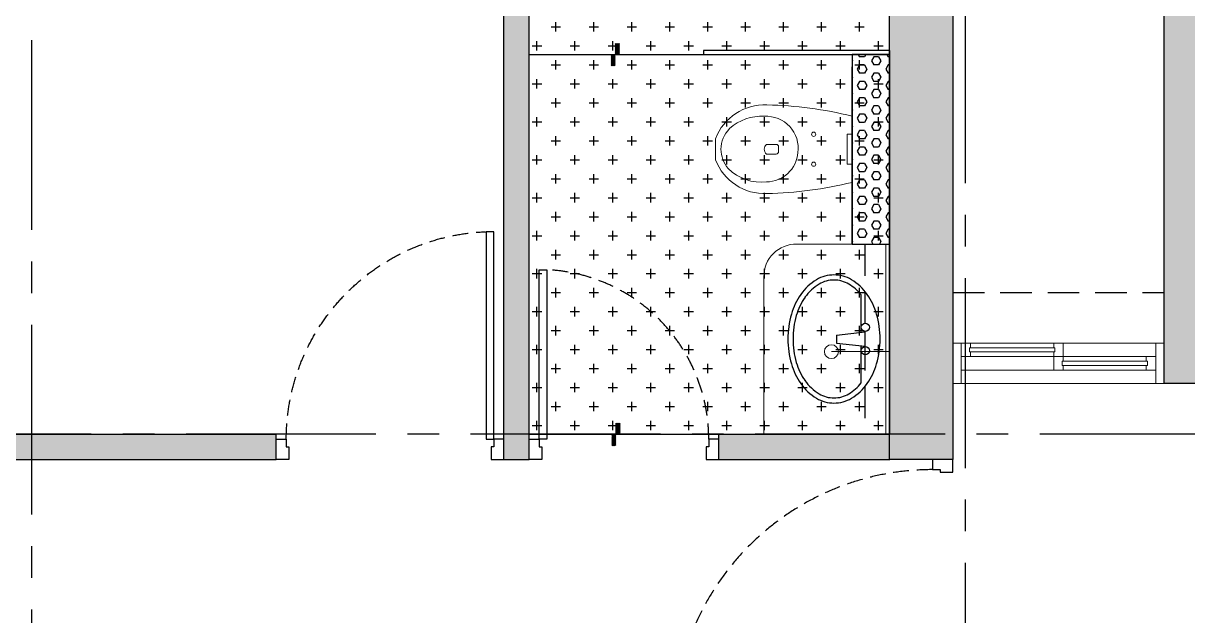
# Model space of a CAD drawing. Header units: millimetres. Extents: x 1066295 to 1300022, y -5734212 to -5454663.
# Drawn here: x 1193788 to 1198391, y -5717165 to -5714824 of the extents above; entities that cross this region are included whole.
import ezdxf

# ---------------------------------------------------------------- set-up
doc = ezdxf.new("R2010")
doc.units = ezdxf.units.MM
doc.header["$LTSCALE"] = 1000
doc.header["$MEASUREMENT"] = 0
for name, pattern in [('AUDIT_D_120904163729-0', [0]), ('T9_KEY PLAN(TYPICAL FLOOR)$0$3BHK-A$0$$1$HIDDEN', [0.375, 0.25, -0.125]), ('T9_KEY PLAN(TYPICAL FLOOR)$0$3BHK-A$0$( Hidden )', [0.375, 0.25, -0.125]), ('T9_KEY PLAN(TYPICAL FLOOR)$0$3BHK-A$0$AUDIT_D_120904163729-0', [0]), ('T9_KEY PLAN(TYPICAL FLOOR)$0$T8 - TYPICAL FLOOR CORE$0$T10-TYPICAL FLOOR CORE$0$( Hidden )', [0.375, 0.25, -0.125]), ('T9_KEY PLAN(TYPICAL FLOOR)$0$T8_REFUGE COLUMNS$0$CENTER2', [1.125, 0.75, -0.125, 0.125, -0.125])]:
    doc.linetypes.add(name, pattern=pattern)
doc.layers.get('0').update_dxf_attribs({"linetype": 'AUDIT_D_120904163729-0'})
for name, color, linetype in [('T9_KEY PLAN(TYPICAL FLOOR)$0$3BHK-A$0$$0$A-DOOR-FULL', 2, 'Continuous'), ('T9_KEY PLAN(TYPICAL FLOOR)$0$3BHK-A$0$$1$ELEV.', 5, 'Continuous'), ('T9_KEY PLAN(TYPICAL FLOOR)$0$3BHK-A$0$$1$LEDGE WALL', 5, 'Continuous'), ('T9_KEY PLAN(TYPICAL FLOOR)$0$3BHK-A$0$A-HATCH -160', 251, 'T9_KEY PLAN(TYPICAL FLOOR)$0$3BHK-A$0$AUDIT_D_120904163729-0'), ('T9_KEY PLAN(TYPICAL FLOOR)$0$3BHK-A$0$A-SANITARY', 2, 'Continuous'), ('T9_KEY PLAN(TYPICAL FLOOR)$0$3BHK-A$0$a-tile drop', 3, 'Continuous'), ('T9_KEY PLAN(TYPICAL FLOOR)$0$3BHK-A$0$A-TOI SUNK 50MM', 8, 'Continuous'), ('T9_KEY PLAN(TYPICAL FLOOR)$0$3BHK-A$0$APT PLANS-typ$0$TILEDROP', 3, 'Continuous'), ('T9_KEY PLAN(TYPICAL FLOOR)$0$3BHK-A$0$LEDGE WALL', 5, 'Continuous'), ('T9_KEY PLAN(TYPICAL FLOOR)$0$T8 - TYPICAL FLOOR CORE$0$T10-TYPICAL FLOOR CORE$0$a-beam 2', 50, 'Continuous'), ('T9_KEY PLAN(TYPICAL FLOOR)$0$T8_REFUGE COLUMNS$0$A-CENTERLINE', 193, 'T9_KEY PLAN(TYPICAL FLOOR)$0$T8_REFUGE COLUMNS$0$CENTER2'), ('T9_KEY PLAN(TYPICAL FLOOR)$0$T8_REFUGE COLUMNS$0$A-RCC COLS', 3, 'Continuous'), ('T9_KEY PLAN(TYPICAL FLOOR)$0$T8_TYPICAL COLUMNS$0$A-RCC COLS', 3, 'Continuous')]:
    doc.layers.add(name, color=color, linetype=linetype)
for name, color, linetype, lineweight in [('T9_KEY PLAN(TYPICAL FLOOR)$0$3BHK-A$0$$1$a-TOI-fixtures', 251, 'Continuous', 0), ('T9_KEY PLAN(TYPICAL FLOOR)$0$3BHK-A$0$$1$A-WALL- 160', 6, 'Continuous', 30), ('T9_KEY PLAN(TYPICAL FLOOR)$0$3BHK-A$0$a-TOI-fixtures', 251, 'Continuous', 0), ('T9_KEY PLAN(TYPICAL FLOOR)$0$T8 - TYPICAL FLOOR CORE$0$T10-TYPICAL FLOOR CORE$0$Window', 4, 'Continuous', 20), ('T9_KEY PLAN(TYPICAL FLOOR)$0$T8(T9 IS SIMILAR)$0$D&W', 8, 'Continuous', 25)]:
    doc.layers.add(name, color=color, linetype=linetype, lineweight=lineweight)
doc.layers.add('T9_KEY PLAN(TYPICAL FLOOR)$0$T8_REFUGE COLUMNS$0$COL-HATCH', color=7, linetype='Continuous', lineweight=25, true_color=0xa3a3a3)

# ---------------------------------------------------------------- blocks, each defined once
blk = doc.blocks.new('T9_KEY PLAN(TYPICAL FLOOR)$0$T8_REFUGE COLUMNS')
at = {"layer": 'T9_KEY PLAN(TYPICAL FLOOR)$0$T8_REFUGE COLUMNS$0$COL-HATCH', "linetype": 'ByBlock'}
h = blk.add_hatch(color=256, dxfattribs=at)
h.dxf.hatch_style = 1
h.paths.add_polyline_path([(1215902.1, -5706299.9), (1216152.1, -5706299.9), (1216152.1, -5708099.9), (1215902.1, -5708099.9)])
h.paths.add_polyline_path([(1215902.1, -5708099.9), (1213292.1, -5708099.9), (1213292.1, -5707849.9), (1215902.1, -5707849.9)])
h.paths.add_polyline_path([(1196642.1, -5706299.9), (1196392.1, -5706299.9), (1196392.1, -5708099.9), (1196642.1, -5708099.9)])
h.paths.add_polyline_path([(1215902.1, -5723474.9), (1216152.1, -5723474.9), (1216152.1, -5721674.9), (1215902.1, -5721674.9)])
h.paths.add_polyline_path([(1215902.1, -5721924.9), (1213292.1, -5721924.9), (1213292.1, -5721674.9), (1215902.1, -5721674.9)])
h.paths.add_polyline_path([(1196642.1, -5723474.9), (1196392.1, -5723474.9), (1196392.1, -5721674.9), (1196642.1, -5721674.9)])
h.paths.add_polyline_path([(1198957.1, -5709939.9), (1199207.1, -5709939.9), (1199207.1, -5714149.9), (1198957.1, -5714149.9)])
h.paths.add_polyline_path([(1197682.1, -5711799.9), (1197432.1, -5711799.9), (1197432.1, -5709939.9), (1197682.1, -5709939.9)])
h.paths.add_polyline_path([(1184832.1, -5718799.9), (1185182.1, -5718799.9), (1185182.1, -5709299.9), (1184832.1, -5709299.9)])
h.paths.add_polyline_path([(1194132.1, -5714149.9), (1193882.1, -5714149.9), (1193882.1, -5709939.9), (1194132.1, -5709939.9)])
h.paths.add_polyline_path([(1189932.1, -5714149.9), (1190232.1, -5714149.9), (1190232.1, -5709914.9), (1189932.1, -5709914.9)])
h.paths.add_polyline_path([(1189932.1, -5719684.9), (1190232.1, -5719684.9), (1190232.1, -5715449.9), (1189932.1, -5715449.9)])
h.paths.add_polyline_path([(1194182.1, -5719609.9), (1193882.1, -5719609.9), (1193882.1, -5717174.9), (1194182.1, -5717174.9)])
h.paths.add_polyline_path([(1215612.1, -5719609.9), (1215862.1, -5719609.9), (1215862.1, -5715374.9), (1215612.1, -5715374.9)])
h.paths.add_polyline_path([(1210702.1, -5711724.9), (1207452.1, -5711724.9), (1207452.1, -5711474.9), (1210702.1, -5711474.9)])
h.paths.add_polyline_path([(1210702.1, -5713624.9), (1207452.1, -5713624.9), (1207452.1, -5713874.9), (1210702.1, -5713874.9)])
h.paths.add_polyline_path([(1210952.1, -5711474.9), (1210702.1, -5711474.9), (1210702.1, -5713874.9), (1210952.1, -5713874.9)])
h.paths.add_polyline_path([(1202442.1, -5712799.9), (1202692.1, -5712799.9), (1202692.1, -5710799.9), (1202442.1, -5710799.9)], flags=17)
h.paths.add_polyline_path([(1196682.1, -5715374.9), (1196932.1, -5715374.9), (1196932.1, -5719609.9), (1196682.1, -5719609.9)])
h.paths.add_polyline_path([(1210052.1, -5727009.9), (1209752.1, -5727009.9), (1209752.1, -5724474.9), (1210052.1, -5724474.9)])
h.paths.add_polyline_path([(1202492.1, -5727009.9), (1202792.1, -5727009.9), (1202792.1, -5724474.9), (1202492.1, -5724474.9)])
h.paths.add_polyline_path([(1199382.1, -5726829.9), (1199132.1, -5726829.9), (1199132.1, -5724474.9), (1199382.1, -5724474.9)])
h.paths.add_polyline_path([(1195392.1, -5726519.9), (1195742.1, -5726519.9), (1195742.1, -5724724.9), (1195392.1, -5724724.9)])
h.paths.add_polyline_path([(1195742.1, -5724124.9), (1195392.1, -5724124.9), (1195392.1, -5723274.9), (1195742.1, -5723274.9)])
h.paths.add_polyline_path([(1217152.1, -5726519.9), (1216802.1, -5726519.9), (1216802.1, -5724724.9), (1217152.1, -5724724.9)])
h.paths.add_polyline_path([(1216802.1, -5724124.9), (1217152.1, -5724124.9), (1217152.1, -5723274.9), (1216802.1, -5723274.9)])
h.paths.add_polyline_path([(1213162.1, -5726829.9), (1213412.1, -5726829.9), (1213412.1, -5724474.9), (1213162.1, -5724474.9)])
h.paths.add_polyline_path([(1209602.1, -5723474.9), (1209852.1, -5723474.9), (1209852.1, -5721674.9), (1209602.1, -5721674.9)])
h.paths.add_polyline_path([(1212262.1, -5721674.9), (1210752.1, -5721674.9), (1210752.1, -5721924.9), (1212262.1, -5721924.9)])
h.paths.add_polyline_path([(1212742.1, -5719224.9), (1207452.1, -5719224.9), (1207452.1, -5718974.9), (1212742.1, -5718974.9)])
h.paths.add_polyline_path([(1214067.1, -5718349.9), (1213817.1, -5718349.9), (1213817.1, -5716424.9), (1214067.1, -5716424.9)])
h.paths.add_polyline_path([(1213587.1, -5709939.9), (1213337.1, -5709939.9), (1213337.1, -5714149.9), (1213587.1, -5714149.9)])
h.paths.add_polyline_path([(1214862.1, -5711799.9), (1215112.1, -5711799.9), (1215112.1, -5709939.9), (1214862.1, -5709939.9)])
h.paths.add_polyline_path([(1227712.1, -5718799.9), (1227362.1, -5718799.9), (1227362.1, -5709299.9), (1227712.1, -5709299.9)])
h.paths.add_polyline_path([(1218412.1, -5714149.9), (1218662.1, -5714149.9), (1218662.1, -5709939.9), (1218412.1, -5709939.9)])
h.paths.add_polyline_path([(1222612.1, -5714149.9), (1222312.1, -5714149.9), (1222312.1, -5709914.9), (1222612.1, -5709914.9)])
h.paths.add_polyline_path([(1222612.1, -5719684.9), (1222312.1, -5719684.9), (1222312.1, -5715449.9), (1222612.1, -5715449.9)])
h.paths.add_polyline_path([(1218362.1, -5719609.9), (1218662.1, -5719609.9), (1218662.1, -5717174.9), (1218362.1, -5717174.9)])
h.paths.add_polyline_path([(1202742.1, -5716974.9), (1202992.1, -5716974.9), (1202992.1, -5718974.9), (1202742.1, -5718974.9)])
h.paths.add_polyline_path([(1204842.1, -5716974.9), (1205092.1, -5716974.9), (1205092.1, -5718974.9), (1204842.1, -5718974.9)])
h.paths.add_polyline_path([(1217152.1, -5701889.9), (1216802.1, -5701889.9), (1216802.1, -5705049.9), (1217152.1, -5705049.9)])
h.paths.add_polyline_path([(1216802.1, -5705649.9), (1217152.1, -5705649.9), (1217152.1, -5706499.9), (1216802.1, -5706499.9)])
h.paths.add_polyline_path([(1213162.1, -5701089.9), (1213412.1, -5701089.9), (1213412.1, -5705299.9), (1213162.1, -5705299.9)])
h.paths.add_polyline_path([(1210052.1, -5701089.9), (1209752.1, -5701089.9), (1209752.1, -5705299.9), (1210052.1, -5705299.9)])
h.paths.add_polyline_path([(1209602.1, -5706299.9), (1209852.1, -5706299.9), (1209852.1, -5708099.9), (1209602.1, -5708099.9)])
h.paths.add_polyline_path([(1212262.1, -5708099.9), (1210752.1, -5708099.9), (1210752.1, -5707849.9), (1212262.1, -5707849.9)])
h.paths.add_polyline_path([(1195392.1, -5701889.9), (1195742.1, -5701889.9), (1195742.1, -5705049.9), (1195392.1, -5705049.9)])
h.paths.add_polyline_path([(1195742.1, -5705649.9), (1195392.1, -5705649.9), (1195392.1, -5706499.9), (1195742.1, -5706499.9)])
h.paths.add_polyline_path([(1199382.1, -5701089.9), (1199132.1, -5701089.9), (1199132.1, -5705299.9), (1199382.1, -5705299.9)])
h.paths.add_polyline_path([(1202492.1, -5701089.9), (1202792.1, -5701089.9), (1202792.1, -5705299.9), (1202492.1, -5705299.9)])
h.paths.add_polyline_path([(1202942.1, -5706299.9), (1202692.1, -5706299.9), (1202692.1, -5708099.9), (1202942.1, -5708099.9)])
h.paths.add_polyline_path([(1200282, -5708099.9), (1201792, -5708099.9), (1201792, -5707849.9), (1200282, -5707849.9)])
h.paths.add_polyline_path([(1207452.1, -5710799.9), (1211787.1, -5710799.9), (1211787.1, -5710549.9), (1207452.1, -5710549.9)])
h.paths.add_polyline_path([(1200042.1, -5713849.9), (1200042.1, -5710549.9), (1205092.1, -5710549.9), (1205092.1, -5712999.9), (1204842.1, -5712999.9), (1204842, -5710799.9), (1200292.1, -5710799.9), (1200292.1, -5713849.9)])
h.paths.add_polyline_path([(1198907.1, -5719224.9), (1205092.1, -5719224.9), (1205092.1, -5718974.9), (1198907.1, -5718974.9)])
h.paths.add_polyline_path([(1202942.1, -5723474.9), (1202692.1, -5723474.9), (1202692.1, -5721674.9), (1202942.1, -5721674.9)])
h.paths.add_polyline_path([(1200282.1, -5721674.9), (1201792.1, -5721674.9), (1201792.1, -5721924.9), (1200282.1, -5721924.9)])
h.paths.add_polyline_path([(1196932.1, -5715624.9), (1203832.1, -5715624.9), (1203832.1, -5715374.9), (1196932.1, -5715374.9)])
h.paths.add_polyline_path([(1215612.1, -5715624.9), (1207452.1, -5715624.9), (1207452.1, -5715374.9), (1215612.1, -5715374.9)])
h.paths.add_polyline_path([(1196642.1, -5721924.9), (1199252.1, -5721924.9), (1199252.1, -5721674.9), (1196642.1, -5721674.9)])
h.paths.add_polyline_path([(1196642.1, -5708099.9), (1199252.1, -5708099.9), (1199252.1, -5707849.9), (1196642.1, -5707849.9)])
h.paths.add_polyline_path([(1198007.1, -5718974.9), (1196932.1, -5718974.9), (1196932.1, -5719224.9), (1198007.1, -5719224.9)])
at = {"layer": 'T9_KEY PLAN(TYPICAL FLOOR)$0$T8_REFUGE COLUMNS$0$A-CENTERLINE'}
for p, q in [((1195567.1, -5727867.6), (1195567.1, -5698299.6)), ((1199257.1, -5728808.5), (1199257.1, -5698299.6)), ((1229551.2, -5714049.9), (1182156.9, -5714049.9))]:
    blk.add_line(p, q, dxfattribs=at)
at = {"layer": 'T9_KEY PLAN(TYPICAL FLOOR)$0$T8_REFUGE COLUMNS$0$A-RCC COLS', "linetype": 'ByBlock'}
for points in [[(1198957.1, -5709939.9), (1199207.1, -5709939.9), (1199207.1, -5714149.9), (1198957.1, -5714149.9)], [(1200292.1, -5713849.9), (1200042.1, -5713849.9), (1200042.1, -5710549.9), (1200292.1, -5710549.9)]]:
    blk.add_lwpolyline(points, close=True, dxfattribs=at)
blk = doc.blocks.new('T9_KEY PLAN(TYPICAL FLOOR)$0$T8_TYPICAL COLUMNS')
at = {"layer": 'T9_KEY PLAN(TYPICAL FLOOR)$0$T8_TYPICAL COLUMNS$0$A-RCC COLS', "linetype": 'ByBlock'}
blk.add_blockref('T9_KEY PLAN(TYPICAL FLOOR)$0$T8_REFUGE COLUMNS', (0, 0), dxfattribs=at)
blk = doc.blocks.new('*U2383')
for points in [[(0, 0), (0, 820), (30, 820), (30, 0)], [(-40, 0), (0, 0), (0, -30), (10, -30), (10, -80), (-40, -80)], [(860, 0), (820, 0), (820, -30), (810, -30), (810, -80), (860, -80)]]:
    blk.add_lwpolyline(points, close=True)
at = {"color": 0, "linetype": 'ByBlock', "ltscale": 0.25}
blk.add_arc((-1.2, -0.5), 821.2, 0.0347, 87.627, dxfattribs=at)
blk = doc.blocks.new('*U2384')
for points in [[(0, 0), (0, 1025), (30, 1025), (30, 0)], [(-40, 0), (0, 0), (0, -30), (10, -30), (10, -80), (-40, -80)], [(1065, 0), (1025, 0), (1025, -30), (1015, -30), (1015, -80), (1065, -80)]]:
    blk.add_lwpolyline(points, close=True)
at = {"color": 0, "linetype": 'ByBlock', "ltscale": 0.25}
blk.add_arc((-1.5, -0.6), 1026.5, 0.0347, 87.627, dxfattribs=at)
blk = doc.blocks.new('*U2385')
for points in [[(0, 0), (0, 670), (30, 670), (30, 0)], [(-40, 0), (0, 0), (0, -30), (10, -30), (10, -80), (-40, -80)], [(710, 0), (670, 0), (670, -30), (660, -30), (660, -80), (710, -80)]]:
    blk.add_lwpolyline(points, close=True)
at = {"color": 0, "linetype": 'ByBlock', "ltscale": 0.25}
blk.add_arc((-1, -0.4), 671, 0.0347, 87.627, dxfattribs=at)
blk = doc.blocks.new('T9_KEY PLAN(TYPICAL FLOOR)$0$3BHK-A$0$$1$EWC 1-flat-3')
at = {"layer": 'T9_KEY PLAN(TYPICAL FLOOR)$0$3BHK-A$0$$1$a-TOI-fixtures', "ltscale": 1.5}
blk.add_line((130.9, 0), (-130.9, 0), dxfattribs=at)
for points in [[(-130.9, 0, -0.055103), (-175.3, 336.2, -0.321827), (-41.6, 540), (41.6, 540, -0.321827), (175.3, 336.2, -0.055103), (130.9, 0, -27.681239)], [(-13.2, 214.3, -0.391448), (-129.3, 337.7, -0.224585), (-76.1, 489.9, -0.160675), (0, 518.7, -0.183016), (81.6, 484.1, -0.201424), (130, 346.4, -0.474507), (-13.2, 214.3, -2.927417)], [(-9.5, 290.2), (9.5, 290.2, 0.414214), (18.9, 299.7), (18.9, 337.6, 0.5), (-18.9, 337.6), (-18.9, 299.7, 0.414214), (-9.5, 290.2, 0.530498)]]:
    blk.add_lwpolyline(points, format="xyb", dxfattribs=at)
at = {"layer": 'T9_KEY PLAN(TYPICAL FLOOR)$0$3BHK-A$0$$1$a-TOI-fixtures'}
blk.add_lwpolyline([(-59.2, 0), (-59.2, 18.9), (59.2, 18.9), (59.2, 0)], close=True, dxfattribs=at)
at = {"layer": 'T9_KEY PLAN(TYPICAL FLOOR)$0$3BHK-A$0$$1$a-TOI-fixtures', "ltscale": 1.5}
for centre in [(-59.2, 151.6), (59.2, 151.6)]:
    blk.add_circle(centre, 8.31, dxfattribs=at)
blk = doc.blocks.new('T9_KEY PLAN(TYPICAL FLOOR)$0$3BHK-A$0$TILE DROP -x')
at = {"layer": 'T9_KEY PLAN(TYPICAL FLOOR)$0$3BHK-A$0$APT PLANS-typ$0$TILEDROP'}
h = blk.add_hatch(dxfattribs=at)
h.set_pattern_fill('ACET-2D-ANSI31', color=8, scale=90, angle=90, style=0)
h.set_pattern_definition([(135, (-851695.914, 5365039.183), (-7.954951288, -7.954951288), [])])
h.paths.add_polyline_path([(-58324, -19206), (-58324, -19024), (-58262, -19024), (-58262, -19206)])
edge = h.paths.add_edge_path()
edge.add_line((-58324, -19381), (-58394, -19381))
edge.add_line((-58324, -19206), (-58324, -19381))
edge.add_line((-58393, -19206), (-58324, -19206))
edge.add_line((-58393, -19381), (-58393, -19206))
at = {"layer": 'T9_KEY PLAN(TYPICAL FLOOR)$0$3BHK-A$0$APT PLANS-typ$0$TILEDROP', "color": 1}
blk.add_line((-58154, -19206), (-58434, -19206), dxfattribs=at)
at = {"layer": 'T9_KEY PLAN(TYPICAL FLOOR)$0$3BHK-A$0$APT PLANS-typ$0$TILEDROP', "color": 20, "const_width": 10}
for points in [[(-58262, -19206), (-58262, -19024)], [(-58324, -19381), (-58324, -19206)], [(-58324, -19206), (-58262, -19206)]]:
    blk.add_lwpolyline(points, dxfattribs=at)
blk = doc.blocks.new('T9_KEY PLAN(TYPICAL FLOOR)$0$3BHK-A$0$WB1')
at = {"layer": 'T9_KEY PLAN(TYPICAL FLOOR)$0$3BHK-A$0$A-SANITARY', "color": 0, "ltscale": 1000}
for p, q in [((190074.4, -1779394.5), (190063, -1779507.9)), ((190106.8, -1779394.5), (190119.9, -1779507.9)), ((189917.5, -1779491.7), (190064.6, -1779491.7)), ((190061.5, -1779507.9), (190121.4, -1779507.9)), ((190118, -1779491.7), (190265.4, -1779491.7))]:
    blk.add_line(p, q, dxfattribs=at)
at = {"layer": 'T9_KEY PLAN(TYPICAL FLOOR)$0$3BHK-A$0$A-SANITARY', "color": 0}
blk.add_line((190106.8, -1779394.5), (190074.4, -1779394.5), dxfattribs=at)
for centre, major_axis, start_param, end_param in [((190091.4, -1779555.7), (-92.6, 341.5), 6.018375, 6.298924), ((190091.4, -1779555.7), (-92.6, 341.5), 5.737826, 6.018375), ((190067.1, -1779471.3), (-69.6, 256.7), 0.015739, 0.342992), ((190067.1, -1779471.3), (-64.3, 237.2), 0.015739, 0.342992), ((190091.4, -1779555.7), (-87.3, 322), 6.018375, 6.298924), ((190091.4, -1779555.7), (-87.3, 322), 5.737826, 6.018375), ((190115.8, -1779471.3), (-64.3, 237.2), 5.410573, 5.737826), ((190115.8, -1779471.3), (-69.6, 256.7), 5.410573, 5.737826), ((190030, -1779417.8), (-52.6, 193.9), 0.342992, 0.768932), ((190030, -1779417.8), (-47.3, 174.4), 0.342992, 0.768932), ((190152.9, -1779417.8), (-47.3, 174.4), 4.984633, 5.410573), ((190152.9, -1779417.8), (-52.6, 193.9), 4.984633, 5.410573), ((189973.2, -1779384.1), (-35.3, 130.2), 0.768932, 1.305986), ((189973.2, -1779384.1), (-30, 110.7), 0.768932, 1.305986), ((190209.6, -1779384.1), (-30, 110.7), 4.447579, 4.984633), ((190209.6, -1779384.1), (-35.3, 130.2), 4.447579, 4.984633), ((189973.2, -1779384.1), (-35.3, 130.2), 1.305986, 1.84304), ((189973.2, -1779384.1), (-30, 110.7), 1.305986, 1.84304), ((190209.6, -1779384.1), (-30, 110.7), 3.910525, 4.447579), ((190209.6, -1779384.1), (-35.3, 130.2), 3.910525, 4.447579), ((190030, -1779350.3), (-52.6, 193.9), 1.84304, 2.268981), ((190030, -1779350.3), (-47.3, 174.4), 1.84304, 2.20494), ((190152.9, -1779350.3), (-47.3, 174.4), 3.548625, 3.910525), ((190152.9, -1779350.3), (-52.6, 193.9), 3.484585, 3.910525), ((190067.1, -1779296.9), (-69.6, 256.7), 2.268981, 2.596234), ((190045.3, -1779507.9), (-4.2, 15.6), 6.018375, 12.30156), ((190137.6, -1779507.9), (-4.2, 15.6), 6.018375, 12.30156), ((190115.8, -1779296.9), (-69.6, 256.7), 3.157331, 3.484585), ((190091.4, -1779212.5), (-92.6, 341.5), 2.596234, 2.876783), ((190091.4, -1779212.5), (-92.6, 341.5), 2.876783, 3.157331)]:
    blk.add_ellipse(centre, major_axis=major_axis, ratio=1, start_param=start_param, end_param=end_param, dxfattribs=at)
blk = doc.blocks.new('T9_KEY PLAN(TYPICAL FLOOR)')
at = {"layer": 'T9_KEY PLAN(TYPICAL FLOOR)$0$3BHK-A$0$A-HATCH -160', "linetype": 'ByBlock'}
h = blk.add_hatch(dxfattribs=at)
h.set_pattern_fill('ZIGZAG', color=8, scale=250)
h.set_pattern_definition([(0, (0, 0), (31.25, 31.25), [31.25, -31.25]), (90, (31.25, 0), (-31.25, 31.25), [31.25, -31.25])])
h.paths.add_polyline_path([(1185182.8, -5714749.5), (1186532.7, -5714749.5), (1186532.7, -5714149.5), (1186632.7, -5714149.5), (1186632.7, -5714749.5), (1188712.7, -5714749.5), (1188712.7, -5714049.5), (1189032.5, -5714049.5), (1189032.5, -5714149.5), (1188812.7, -5714149.5), (1188812.7, -5715449.5), (1189032.5, -5715449.5), (1189032.5, -5715549.5), (1188712.7, -5715549.5), (1188712.7, -5714849.5), (1186632.7, -5714849.5), (1186632.7, -5715664.5), (1186532.7, -5715664.5), (1186532.7, -5714849.5), (1185182.8, -5714849.5)])
h.paths.add_polyline_path([(1185182.8, -5713249.5), (1185782.7, -5713249.5), (1185782.7, -5713149.5), (1185182.8, -5713149.5)])
h.paths.add_polyline_path([(1186532.7, -5710699.5), (1186632.7, -5710699.5), (1186632.7, -5713249.5), (1186532.7, -5713249.5)])
h.paths.add_polyline_path([(1186532.7, -5717399.5), (1186632.7, -5717399.5), (1186632.7, -5716414.5), (1186532.7, -5716414.5)])
h.paths.add_polyline_path([(1194902.2, -5715375), (1194082.3, -5715375), (1194082.3, -5715475), (1194902.2, -5715475)])
h.paths.add_polyline_path([(1195802.2, -5715375), (1196682.2, -5715375), (1196682.2, -5715475), (1195802.2, -5715475)])
h.paths.add_polyline_path([(1194132.5, -5714149.9), (1196532.4, -5714149.9), (1196532.4, -5714049.9), (1194132.5, -5714049.9)])
h.paths.add_polyline_path([(1197432.4, -5711800.2), (1197532.4, -5711800.2), (1197532.4, -5714149.9), (1197432.4, -5714149.9)])
h.paths.add_polyline_path([(1198282.4, -5714149.9), (1198958.7, -5714149.9), (1198958.7, -5714049.9), (1198282.4, -5714049.9)])
h.paths.add_polyline_path([(1196772.2, -5720209.7), (1196082.2, -5720209.7), (1196082.3, -5720109.7), (1196082.2, -5720109.7), (1196182.2, -5720109.7), (1196772.2, -5720109.7)])
h.paths.add_polyline_path([(1193397.2, -5709939.9), (1193882.3, -5709939.6), (1193882.3, -5710040.1), (1193397.3, -5710040.1)])
h.paths.add_polyline_path([(1186632.7, -5708554.7), (1187192.3, -5708554.8), (1187192.3, -5708654.7), (1186632.7, -5708654.7)])
h.paths.add_polyline_path([(1194182.3, -5715724), (1194082.3, -5715724), (1194082.3, -5715474), (1194182.3, -5715474)])
at = {"layer": 'T9_KEY PLAN(TYPICAL FLOOR)$0$3BHK-A$0$A-TOI SUNK 50MM'}
h = blk.add_hatch(dxfattribs=at)
h.set_pattern_fill('CROSS', color=8, scale=300, style=0)
h.set_pattern_definition([(0, (-0.65, 1286.84), (75, 75), [37.5, -112.5]), (90, (18.1, 1268.09), (-75, 75), [37.5, -112.5])])
h.paths.add_polyline_path([(1197532.4, -5711799.2), (1198958.7, -5711799.2), (1198958.7, -5714049.9), (1197532.4, -5714049.9)])
at = {"layer": 'T9_KEY PLAN(TYPICAL FLOOR)$0$3BHK-A$0$LEDGE WALL'}
h = blk.add_hatch(dxfattribs=at)
h.set_pattern_fill('HEX', color=8, scale=150, angle=180)
h.paths.add_polyline_path([(1198958.7, -5713298.5), (1198808.7, -5713298.5), (1198808.7, -5712549.2), (1198958.7, -5712549.2)])
at = {"layer": 'T9_KEY PLAN(TYPICAL FLOOR)$0$3BHK-A$0$$1$A-WALL- 160', "color": 8, "linetype": 'ByBlock'}
for p, q in [((1197432.4, -5714149.9, 0), (1197432.4, -5711800.2, 0)), ((1197532.4, -5714149.9, 0), (1197532.4, -5711800.2, 0)), ((1194132.4, -5714049.9, 0), (1196532.4, -5714049.9, 0)), ((1196532.4, -5714149.9, 0), (1196532.4, -5714049.9, 0)), ((1198282.4, -5714149.9, 0), (1198282.4, -5714049.9, 0)), ((1198282.4, -5714049.9, 0), (1198958.7, -5714049.9, 0)), ((1194132.5, -5714149.9, -0.5), (1196532.4, -5714149.9, 0)), ((1197432.4, -5714149.9, 0), (1197532.4, -5714149.9, 0)), ((1198282.4, -5714149.9, 0), (1198958.7, -5714149.9, 0))]:
    blk.add_line(p, q, dxfattribs=at)
at = {"layer": 'T9_KEY PLAN(TYPICAL FLOOR)$0$3BHK-A$0$$1$ELEV.', "color": 8}
blk.add_line((1197532.3, -5712549.2, -0.5), (1198221.2, -5712549.2, -0.5), dxfattribs=at)
at = {"layer": 'T9_KEY PLAN(TYPICAL FLOOR)$0$3BHK-A$0$$1$ELEV.', "color": 8, "elevation": -0.5}
blk.add_lwpolyline([(1198958.7, -5712534.2), (1198221.2, -5712534.2), (1198221.2, -5712549.2), (1198958.7, -5712549.2)], close=True, dxfattribs=at)
at = {"layer": 'T9_KEY PLAN(TYPICAL FLOOR)$0$3BHK-A$0$$1$LEDGE WALL', "color": 8}
blk.add_line((1198808.7, -5713298.5, -0.5), (1198808.7, -5712598.8, -0.5), dxfattribs=at)
at = {"layer": 'T9_KEY PLAN(TYPICAL FLOOR)$0$3BHK-A$0$$1$LEDGE WALL', "color": 8, "linetype": 'T9_KEY PLAN(TYPICAL FLOOR)$0$3BHK-A$0$( Hidden )', "ltscale": 0.5}
blk.add_line((1198858.7, -5713298.5, -0.5), (1198858.7, -5714048.8, 0), dxfattribs=at)
at = {"layer": 'T9_KEY PLAN(TYPICAL FLOOR)$0$3BHK-A$0$$1$LEDGE WALL', "color": 8, "elevation": -0.5}
blk.add_lwpolyline([(1198808.7, -5713298.5), (1198958.7, -5713298.5), (1198958.7, -5712549.2), (1198808.7, -5712549.2)], close=True, dxfattribs=at)
at = {"layer": 'T9_KEY PLAN(TYPICAL FLOOR)$0$3BHK-A$0$A-TOI SUNK 50MM', "color": 8}
blk.add_line((1197532.4, -5714049.9, 0), (1198282.4, -5714049.9, 0), dxfattribs=at)
at = {"layer": 'T9_KEY PLAN(TYPICAL FLOOR)$0$3BHK-A$0$a-TOI-fixtures', "color": 8}
for p, q in [((1198958.7, -5713298.5, -0.5), (1198590.2, -5713298.5, -0.5)), ((1198942.5, -5713298.5, -0.5), (1198942.5, -5714048.8, -0.5)), ((1198957.5, -5713298.5, -0.5), (1198957.5, -5714048.8, -0.5)), ((1198460.4, -5713428.3, -0.5), (1198460.4, -5714048.8, -0.5)), ((1198957.5, -5714049.9, 0), (1198460.4, -5714049.9, 0))]:
    blk.add_line(p, q, dxfattribs=at)
at = {"layer": 'T9_KEY PLAN(TYPICAL FLOOR)$0$3BHK-A$0$a-TOI-fixtures', "color": 8, "extrusion": (-3.57019e-09, -2.53026e-07, 1)}
blk.add_line((1198727.1, -5713723.7, 0), (1198958.7, -5713723.7, 0), dxfattribs=at)
blk.add_circle((1198727.1, -5713723.7, 1.4), 27.5, dxfattribs=at)
at = {"layer": 'T9_KEY PLAN(TYPICAL FLOOR)$0$3BHK-A$0$a-TOI-fixtures', "color": 8}
blk.add_arc((1198588.2, -5713426.4, -0.5), 127.9, 89.1386, 180.8614, dxfattribs=at)
at = {"layer": 'T9_KEY PLAN(TYPICAL FLOOR)$0$T8 - TYPICAL FLOOR CORE$0$T10-TYPICAL FLOOR CORE$0$a-beam 2', "color": 8, "linetype": 'T9_KEY PLAN(TYPICAL FLOOR)$0$T8 - TYPICAL FLOOR CORE$0$T10-TYPICAL FLOOR CORE$0$( Hidden )', "ltscale": 0.5}
blk.add_lwpolyline([(1199207.1, -5713489.7), (1200042.1, -5713489.7)], dxfattribs=at)
at = {"layer": 'T9_KEY PLAN(TYPICAL FLOOR)$0$T8 - TYPICAL FLOOR CORE$0$T10-TYPICAL FLOOR CORE$0$Window', "color": 8, "lineweight": 13}
for p, q in [((1199277.6, -5713689.9), (1199605.8, -5713689.9)), ((1199643.3, -5713689.9), (1200009.1, -5713689.9)), ((1199277.6, -5713708.4), (1199605.8, -5713708.4)), ((1199277.6, -5713724.6), (1199605.8, -5713724.6)), ((1199605.8, -5713743.2), (1199277.6, -5713743.2)), ((1199643.3, -5713743.2), (1199971.6, -5713743.2)), ((1199643.3, -5713761.8), (1199971.6, -5713761.8)), ((1199643.3, -5713778), (1199971.6, -5713778)), ((1199605.8, -5713796.5), (1199240.1, -5713796.5)), ((1199643.3, -5713796.5), (1199971.6, -5713796.5)), ((1199240.1, -5713849.9), (1200009.1, -5713849.9)), ((1200009.1, -5713849.9), (1199971.6, -5713849.9))]:
    blk.add_line(p, q, dxfattribs=at)
for points in [[(1199207.1, -5713849.9), (1199240.1, -5713849.9), (1199240.1, -5713689.9), (1199207.1, -5713689.9)], [(1199277.6, -5713708.4), (1199277.6, -5713689.9), (1199240.1, -5713689.9), (1199240.1, -5713743.2), (1199277.6, -5713743.2), (1199277.6, -5713724.6), (1199273.1, -5713724.6), (1199273.1, -5713708.4)], [(1199605.8, -5713708.4), (1199605.8, -5713689.9), (1199643.3, -5713689.9), (1199643.3, -5713743.2), (1199605.8, -5713743.2), (1199605.8, -5713724.6), (1199610.3, -5713724.6), (1199610.3, -5713708.4)], [(1200009.1, -5713849.9), (1200042.1, -5713849.9), (1200042.1, -5713689.9), (1200009.1, -5713689.9)], [(1199643.3, -5713761.8), (1199643.3, -5713743.2), (1199605.8, -5713743.2), (1199605.8, -5713796.5), (1199643.3, -5713796.5), (1199643.3, -5713778), (1199638.8, -5713778), (1199638.8, -5713761.8)], [(1199971.6, -5713761.8), (1199971.6, -5713743.2), (1200009.1, -5713743.2), (1200009.1, -5713796.5), (1199971.6, -5713796.5), (1199971.6, -5713778), (1199976.1, -5713778), (1199976.1, -5713761.8)]]:
    blk.add_lwpolyline(points, close=True, dxfattribs=at)
at = {"layer": 'T9_KEY PLAN(TYPICAL FLOOR)$0$3BHK-A$0$$0$A-DOOR-FULL', "color": 8, "linetype": 'T9_KEY PLAN(TYPICAL FLOOR)$0$3BHK-A$0$$1$HIDDEN', "xscale": -1}
blk.add_blockref('*U2383', (1197392.4, -5714069.9, 0), dxfattribs=at)
at = {"layer": 'T9_KEY PLAN(TYPICAL FLOOR)$0$3BHK-A$0$$0$A-DOOR-FULL', "color": 8, "linetype": 'T9_KEY PLAN(TYPICAL FLOOR)$0$3BHK-A$0$$1$HIDDEN'}
blk.add_blockref('*U2385', (1197572.4, -5714069.9, 0), dxfattribs=at)
at = {"layer": 'T9_KEY PLAN(TYPICAL FLOOR)$0$3BHK-A$0$$0$A-DOOR-FULL', "color": 8, "linetype": 'T9_KEY PLAN(TYPICAL FLOOR)$0$3BHK-A$0$$1$HIDDEN', "rotation": 90}
blk.add_blockref('*U2384', (1199127.4, -5715214.9, -0.5), dxfattribs=at)
at = {"layer": 'T9_KEY PLAN(TYPICAL FLOOR)$0$3BHK-A$0$$1$a-TOI-fixtures', "color": 8, "extrusion": (0, 0, -1), "xscale": -1, "zscale": -1, "rotation": 270}
blk.add_blockref('T9_KEY PLAN(TYPICAL FLOOR)$0$3BHK-A$0$$1$EWC 1-flat-3', (-1198808.7, -5712923.9, 0.5), dxfattribs=at)
at = {"layer": 'T9_KEY PLAN(TYPICAL FLOOR)$0$3BHK-A$0$a-tile drop', "color": 8, "xscale": 0.25, "yscale": 0.25, "zscale": 0.25, "rotation": 180}
for p in [(1183291.5, -5717350.7, -0.5), (1183293.8, -5718851.3, 0)]:
    blk.add_blockref('T9_KEY PLAN(TYPICAL FLOOR)$0$3BHK-A$0$TILE DROP -x', p, dxfattribs=at)
at = {"layer": 'T9_KEY PLAN(TYPICAL FLOOR)$0$3BHK-A$0$a-TOI-fixtures', "color": 8, "extrusion": (-8.33598e-18, -2.28199e-17, -1), "xscale": -1, "zscale": -1, "rotation": 270}
blk.add_blockref('T9_KEY PLAN(TYPICAL FLOOR)$0$3BHK-A$0$WB1', (580646.7, -5903765.1, 0), dxfattribs=at)
at = {"layer": 'T9_KEY PLAN(TYPICAL FLOOR)$0$T8(T9 IS SIMILAR)$0$D&W', "color": 8, "linetype": 'ByBlock'}
blk.add_blockref('T9_KEY PLAN(TYPICAL FLOOR)$0$T8_TYPICAL COLUMNS', (0, 0), dxfattribs=at)
blk = doc.blocks.new('T9_PROFILE SECTIONS')
at = {"linetype": 'ByBlock'}
blk.add_blockref('T9_KEY PLAN(TYPICAL FLOOR)', (0.1954, 0.8356), dxfattribs=at)

msp = doc.modelspace()

# ---------------------------------------------------------------- block references
at = {"linetype": 'ByBlock'}
msp.add_blockref('T9_PROFILE SECTIONS', (-1745.2, -2398.4, 0.4), dxfattribs=at)

doc.saveas('drawing.dxf')
